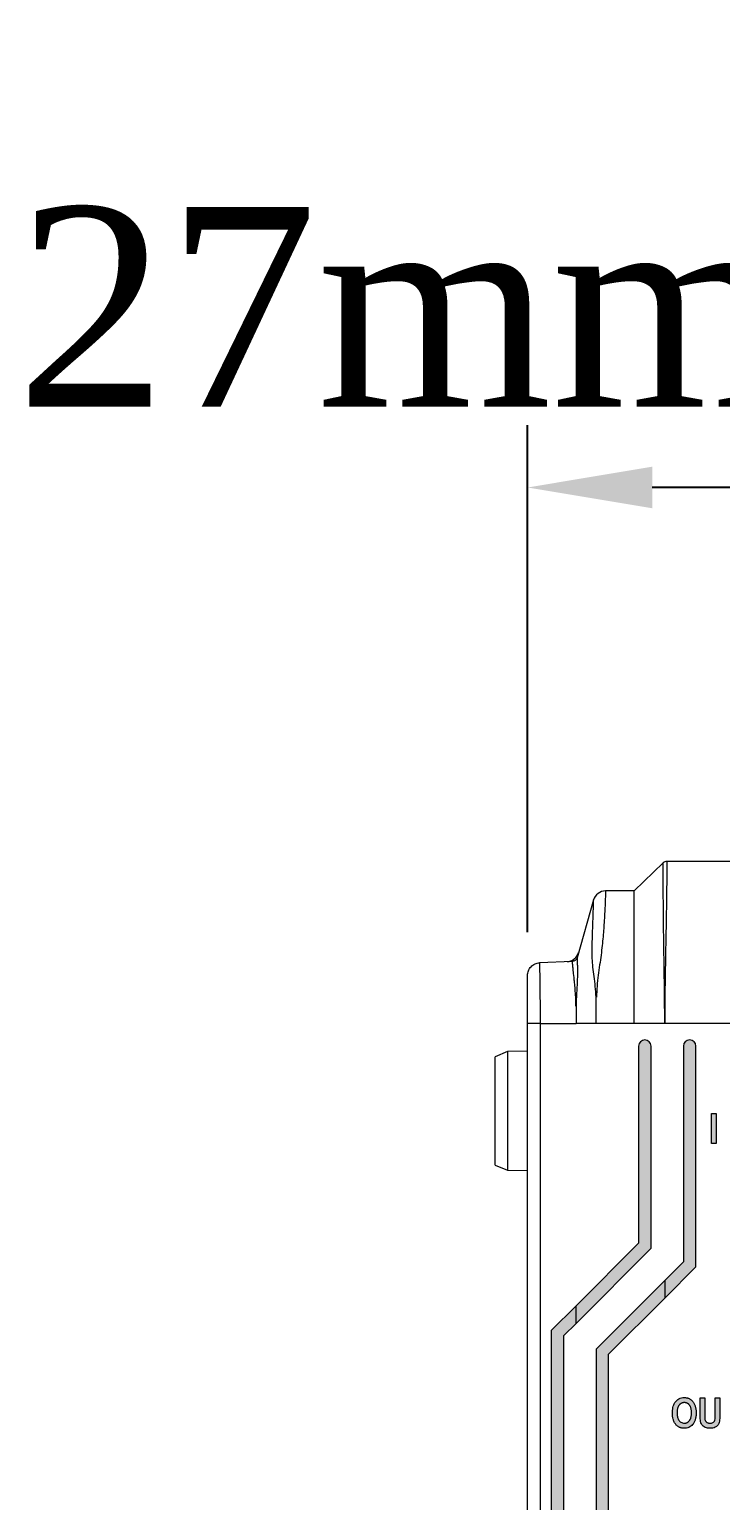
# Model space of a CAD drawing. Extents: x 222 to 1672, y 144 to 807.
# Drawn here: x 427 to 454.7, y 457.5 to 516.4 of the extents above; entities that cross this region are included whole.
import ezdxf

# ---------------------------------------------------------------- set-up
doc = ezdxf.new("R2010")
doc.units = 0
doc.header["$LTSCALE"] = 2
doc.header["$MEASUREMENT"] = 0
doc.layers.get('0').update_dxf_attribs({"linetype": 'CONTINUOUS'})
doc.layers.get('DEFPOINTS').update_dxf_attribs({"linetype": 'CONTINUOUS'})
doc.layers.add('DIM', color=7, linetype='CONTINUOUS')
doc.styles.get("Standard").update_dxf_attribs({"font": 'TIMES.TTF'})
doc.dimstyles.new('ISO-25', dxfattribs={"dimscale": 2, "dimtxt": 4, "dimasz": 2.5, "dimexe": 1.25, "dimexo": 0.625, "dimtad": 0, "dimdec": 4, "dimdsep": 46, "dimtxsty": 'Standard', "dimcen": 2.5, "dimadec": 0, "dimazin": 0, "dimtfac": 1, "dimtdec": 4, "dimtmove": 0, "dimatfit": 3, "dimfxl": 0, "dimtolj": 1, "dimtzin": 0, "dimarcsym": 0})

# ---------------------------------------------------------------- blocks, each defined once
blk = doc.blocks.new('*D158')
at = {"color": 0, "lineweight": -2}
for p, q in [((446.963, 480.242), (446.963, 500.563)), ((473.963, 480.242), (473.963, 500.563)), ((468.963, 498.063), (451.963, 498.063))]:
    blk.add_line(p, q, dxfattribs=at)
at = {"color": 0}
for points in [[(451.963, 498.897), (451.963, 497.23), (446.963, 498.063)], [(468.963, 497.23), (468.963, 498.897), (473.963, 498.063)]]:
    blk.add_solid(points, dxfattribs=at)
at = {"layer": 'DEFPOINTS', "color": 0}
for p in [(446.963, 498.063), (446.963, 478.992), (473.963, 478.992)]:
    blk.add_point(p, dxfattribs=at)
at = {"color": 0, "lineweight": 5, "insert": (460.463, 504.49), "char_height": 8, "attachment_point": 5}
blk.add_mtext('\\A1;27mm [1.06"]', dxfattribs=at)

msp = doc.modelspace()

# ---------------------------------------------------------------- hatches: boundary and pattern name
at = {"layer": 'DIM', "lineweight": 5}
h = msp.add_hatch(color=256, dxfattribs=at)
edge = h.paths.add_edge_path(flags=0)
edge.add_line((451.91272, 467.57331), (451.91272, 475.67686))
edge.add_arc((451.66272, 475.67686), 0.25, 0, 180)
edge.add_line((451.41272, 475.67686), (451.41272, 467.78042))
edge.add_line((451.41272, 467.78042), (448.90462, 465.27231))
edge.add_line((448.90462, 465.27231), (448.90462, 464.56521))
edge.add_line((448.90462, 464.56521), (451.91272, 467.57331))
h = msp.add_hatch(color=256, dxfattribs=at)
edge = h.paths.add_edge_path(flags=0)
edge.add_line((453.71272, 466.82772), (453.71272, 475.67686))
edge.add_arc((453.46272, 475.67686), 0.25, 0, 180)
edge.add_line((453.21272, 475.67686), (453.21272, 467.03483))
edge.add_line((453.21272, 467.03483), (452.46272, 466.28483))
edge.add_line((452.46272, 466.28483), (452.46272, 465.57772))
edge.add_line((452.46272, 465.57772), (453.71272, 466.82772))
for points in [[(454.53265, 472.97686), (454.34564, 472.97686), (454.34564, 471.77686), (454.53265, 471.77686)], [(450.21272, 393.826), (450.21272, 463.32772), (452.46272, 465.57772), (452.46272, 466.28483), (449.71272, 463.53483), (449.71272, 393.61889), (452.46272, 390.86889), (452.46272, 391.576)], [(448.41272, 393.08042), (448.41272, 464.07331), (448.90462, 464.56521), (448.90462, 465.27231), (447.91272, 464.28042), (447.91272, 392.87331), (448.90462, 391.88141), (448.90462, 392.58852)]]:
    msp.add_hatch(color=256, dxfattribs=at).paths.add_polyline_path(points, flags=0)
h = msp.add_hatch(color=256, dxfattribs=at)
edge = h.paths.add_edge_path(flags=0)
edge.add_spline(control_points=[(453.72226, 460.97686), (453.72196, 461.00082), (453.72138, 461.04738), (453.71475, 461.11503), (453.70488, 461.1786), (453.69017, 461.23784), (453.67184, 461.29308), (453.64884, 461.34383), (453.62204, 461.39062), (453.59078, 461.43261), (453.55653, 461.47017), (453.51953, 461.50282), (453.4801, 461.53054), (453.43824, 461.55338), (453.39384, 461.57104), (453.34698, 461.58334), (453.29777, 461.59119), (453.26409, 461.59202), (453.24693, 461.59245)], knot_values=[0, 0, 0, 0, 0.16413341, 0.31887244, 0.46535382, 0.60456446, 0.73665105, 0.86360149, 0.98570802, 1.10540048, 1.22153028, 1.33344552, 1.44284486, 1.55110726, 1.65944821, 1.76940037, 1.8825143, 2, 2, 2, 2], weights=[1, 1, 1, 1, 1, 1, 1, 1, 1, 1, 1, 1, 1, 1, 1, 1, 1, 1, 1], degree=3, periodic=0)
edge.add_spline(control_points=[(453.24693, 461.59245), (453.17252, 461.5914), (453.09784, 461.57827), (452.9671, 461.51019), (452.91371, 461.4559), (452.8349, 461.33051), (452.80728, 461.26044), (452.77724, 461.11672), (452.77236, 461.04343), (452.77161, 460.96956)], knot_values=[0, 0, 0, 0, 0.5, 0.5, 1, 1, 1.5, 1.5, 2, 2, 2, 2], weights=[1, 1, 1, 1, 1, 1, 1, 1, 1, 1], degree=3, periodic=0)
edge.add_spline(control_points=[(452.77161, 460.96956), (452.77298, 460.88739), (452.77978, 460.80462), (452.8121, 460.68671), (452.82632, 460.64844), (452.86311, 460.57451), (452.88655, 460.54082), (452.91187, 460.50836)], knot_values=[0, 0, 0, 0, 1, 1, 1.5, 1.5, 2, 2, 2, 2], weights=[1, 1, 1, 1, 1, 1, 1, 1], degree=3, periodic=0)
edge.add_spline(control_points=[(452.91187, 460.50836), (452.9223, 460.49654), (452.94287, 460.47322), (452.9785, 460.44356), (453.01633, 460.41795), (453.05713, 460.39711), (453.10078, 460.38095), (453.1473, 460.36972), (453.19654, 460.36231), (453.23035, 460.36163), (453.24767, 460.36128)], knot_values=[0, 0, 0, 0, 0.24894178, 0.491279, 0.73095165, 0.97041785, 1.2141796, 1.46549759, 1.72625883, 2, 2, 2, 2], weights=[1, 1, 1, 1, 1, 1, 1, 1, 1, 1, 1], degree=3, periodic=0)
edge.add_spline(control_points=[(453.24767, 460.36128), (453.3111, 460.3631), (453.3748, 460.37174), (453.46159, 460.40882), (453.48863, 460.42474), (453.53921, 460.46316), (453.56107, 460.48605), (453.582, 460.50982)], knot_values=[0, 0, 0, 0, 1, 1, 1.5, 1.5, 2, 2, 2, 2], weights=[1, 1, 1, 1, 1, 1, 1, 1], degree=3, periodic=0)
edge.add_spline(control_points=[(453.582, 460.50982), (453.5933, 460.52427), (453.61611, 460.55345), (453.64442, 460.60219), (453.66858, 460.65472), (453.68832, 460.71132), (453.7036, 460.77195), (453.71441, 460.83669), (453.72108, 460.90546), (453.72186, 460.95266), (453.72226, 460.97686)], knot_values=[0, 0, 0, 0, 0.2210083, 0.44611178, 0.67778611, 0.91738028, 1.16782636, 1.43091496, 1.7081919, 2, 2, 2, 2], weights=[1, 1, 1, 1, 1, 1, 1, 1, 1, 1, 1], degree=3, periodic=0)
edge = h.paths.add_edge_path(flags=0)
edge.add_spline(control_points=[(453.53525, 460.98173), (453.53505, 460.9646), (453.53468, 460.93141), (453.53065, 460.88337), (453.52454, 460.83867), (453.51551, 460.79741), (453.50421, 460.75955), (453.49026, 460.72511), (453.47387, 460.69398), (453.45436, 460.6667), (453.43342, 460.64246), (453.41103, 460.6214), (453.3871, 460.6037), (453.36205, 460.58894), (453.33542, 460.57768), (453.30756, 460.56958), (453.27826, 460.56494), (453.25831, 460.56423), (453.24815, 460.56387)], knot_values=[0, 0, 0, 0, 0.18042008, 0.3493764, 0.50738154, 0.65526986, 0.79372618, 0.92294153, 1.04608772, 1.16324954, 1.27534986, 1.38300434, 1.48626926, 1.58816646, 1.68851363, 1.78996524, 1.89297865, 2, 2, 2, 2], weights=[1, 1, 1, 1, 1, 1, 1, 1, 1, 1, 1, 1, 1, 1, 1, 1, 1, 1, 1], degree=3, periodic=0)
edge.add_spline(control_points=[(453.24815, 460.56387), (453.20028, 460.56543), (453.15303, 460.57669), (453.07276, 460.62794), (453.04008, 460.66403), (452.99261, 460.7458), (452.97875, 460.79206), (452.96159, 460.88364), (452.95918, 460.93046), (452.95862, 460.97759)], knot_values=[0, 0, 0, 0, 0.5, 0.5, 1, 1, 1.5, 1.5, 2, 2, 2, 2], weights=[1, 1, 1, 1, 1, 1, 1, 1, 1, 1], degree=3, periodic=0)
edge.add_spline(control_points=[(452.95862, 460.97759), (452.95881, 460.99465), (452.95918, 461.02759), (452.9632, 461.07523), (452.96939, 461.11941), (452.97812, 461.1602), (452.98917, 461.1977), (453.00312, 461.23167), (453.01927, 461.26242), (453.03853, 461.2893), (453.05949, 461.31298), (453.08198, 461.33361), (453.10599, 461.35105), (453.13149, 461.36528), (453.15853, 461.3764), (453.18712, 461.38398), (453.21712, 461.38921), (453.23766, 461.38963), (453.24815, 461.38985)], knot_values=[0, 0, 0, 0, 0.18005337, 0.34776011, 0.50449747, 0.6509304, 0.78787401, 0.91664696, 1.03821184, 1.1537974, 1.2649138, 1.37169744, 1.47542725, 1.57749699, 1.67936859, 1.78333894, 1.88930759, 2, 2, 2, 2], weights=[1, 1, 1, 1, 1, 1, 1, 1, 1, 1, 1, 1, 1, 1, 1, 1, 1, 1, 1], degree=3, periodic=0)
edge.add_spline(control_points=[(453.24815, 461.38985), (453.25864, 461.38963), (453.27918, 461.3892), (453.30913, 461.38404), (453.33753, 461.37627), (453.36459, 461.36566), (453.38975, 461.35124), (453.41361, 461.33413), (453.43582, 461.31369), (453.4566, 461.29036), (453.47525, 461.26348), (453.49151, 461.23327), (453.50515, 461.19952), (453.5163, 461.16251), (453.52462, 461.12206), (453.53104, 461.07834), (453.53457, 461.03114), (453.53502, 460.99854), (453.53525, 460.98173)], knot_values=[0, 0, 0, 0, 0.11168265, 0.21859928, 0.32266579, 0.42512439, 0.5273528, 0.63080301, 0.73732016, 0.84820976, 0.96312701, 1.08501783, 1.21301442, 1.35035512, 1.49622576, 1.65265339, 1.82092963, 2, 2, 2, 2], weights=[1, 1, 1, 1, 1, 1, 1, 1, 1, 1, 1, 1, 1, 1, 1, 1, 1, 1, 1], degree=3, periodic=0)
h = msp.add_hatch(color=256, dxfattribs=at)
edge = h.paths.add_edge_path(flags=0)
edge.add_spline(control_points=[(454.28257, 460.56387), (454.26857, 460.56434), (454.24177, 460.56523), (454.20361, 460.57333), (454.1697, 460.58697), (454.14031, 460.60624), (454.11547, 460.63037), (454.09619, 460.65958), (454.08109, 460.69291), (454.07586, 460.71731), (454.07315, 460.72995)], knot_values=[0, 0, 0, 0, 0.28536932, 0.54614202, 0.79119734, 1.02678438, 1.25861183, 1.49235889, 1.73696631, 2, 2, 2, 2], weights=[1, 1, 1, 1, 1, 1, 1, 1, 1, 1, 1], degree=3, periodic=0)
edge.add_spline(control_points=[(454.07315, 460.72995), (454.07245, 460.73432), (454.07087, 460.74409), (454.06968, 460.76055), (454.06812, 460.78017), (454.06688, 460.80323), (454.06637, 460.82954), (454.06542, 460.85916), (454.0654, 460.89204), (454.06521, 460.91509), (454.06512, 460.92719)], knot_values=[0, 0, 0, 0, 0.13457296, 0.30040139, 0.50062852, 0.73268359, 1.00149061, 1.29986978, 1.63267902, 2, 2, 2, 2], weights=[1, 1, 1, 1, 1, 1, 1, 1, 1, 1, 1], degree=3, periodic=0)
edge.add_line((454.06512, 460.92719), (454.06512, 461.57686))
edge.add_line((454.06512, 461.57686), (453.8781, 461.57686))
edge.add_line((453.8781, 461.57686), (453.8781, 460.93936))
edge.add_spline(control_points=[(453.8781, 460.93936), (453.87868, 460.87039), (453.88, 460.80147), (453.89191, 460.66443), (453.90267, 460.59419), (453.96713, 460.47206), (454.02119, 460.42212), (454.14829, 460.36834), (454.21838, 460.3625), (454.28744, 460.36128)], knot_values=[0, 0, 0, 0, 0.5, 0.5, 1, 1, 1.5, 1.5, 2, 2, 2, 2], weights=[1, 1, 1, 1, 1, 1, 1, 1, 1, 1], degree=3, periodic=0)
edge.add_spline(control_points=[(454.28744, 460.36128), (454.35682, 460.36216), (454.42687, 460.37193), (454.55061, 460.43454), (454.60176, 460.48603), (454.65739, 460.61338), (454.66186, 460.68096), (454.67169, 460.81458), (454.67255, 460.88182), (454.67291, 460.9491)], knot_values=[0, 0, 0, 0, 0.5, 0.5, 1, 1, 1.5, 1.5, 2, 2, 2, 2], weights=[1, 1, 1, 1, 1, 1, 1, 1, 1, 1], degree=3, periodic=0)
edge.add_line((454.67291, 460.9491), (454.67291, 461.57686))
edge.add_line((454.67291, 461.57686), (454.4859, 461.57686))
edge.add_line((454.4859, 461.57686), (454.4859, 460.91331))
edge.add_spline(control_points=[(454.4859, 460.91331), (454.48576, 460.87409), (454.48549, 460.83486), (454.48137, 460.75669), (454.48038, 460.71692), (454.45654, 460.6417), (454.43017, 460.60896), (454.36183, 460.57041), (454.32179, 460.56511), (454.28257, 460.56387)], knot_values=[0, 0, 0, 0, 0.5, 0.5, 1, 1, 1.5, 1.5, 2, 2, 2, 2], weights=[1, 1, 1, 1, 1, 1, 1, 1, 1, 1], degree=3, periodic=0)

# ---------------------------------------------------------------- linework, layer by layer
at = {"linetype": 'Continuous', "lineweight": 5}
for p, q in [((452.4046, 483.02073), (451.23894, 481.89507)), ((468.38192, 483.07686), (452.54353, 483.07686)), ((451.23894, 481.89507), (450.0895, 481.89507)), ((449.60887, 481.53289), (448.94431, 479.21528)), ((448.98026, 479.34843), (449.00383, 479.41334)), ((448.76078, 479.0706), (447.44091, 479.01298)), ((449.72836, 477.63584), (449.71272, 477.63575)), ((448.90462, 477.27749), (448.90122, 477.27747)), ((447.46272, 476.57686), (446.96272, 476.57686)), ((446.96272, 380.57686), (446.96272, 476.57686)), ((447.46272, 476.57686), (447.46272, 380.57686)), ((447.46272, 476.57686), (448.90462, 476.57686)), ((449.71272, 476.57686), (448.90462, 476.57686)), ((451.23894, 476.57686), (449.71272, 476.57686)), ((452.46272, 476.57686), (451.23894, 476.57686)), ((468.46272, 476.57686), (452.46272, 476.57686)), ((446.16265, 475.45417), (445.66272, 475.24544)), ((445.66272, 470.90828), (445.66272, 475.24544)), ((446.96272, 475.46813), (446.16265, 475.45417)), ((446.16265, 475.45417), (446.16265, 470.69955)), ((451.41272, 475.67686), (451.41272, 467.78042)), ((451.91272, 467.57331), (451.91272, 475.67686)), ((453.21272, 475.67686), (453.21272, 467.03483)), ((453.71272, 466.82773), (453.71272, 475.67686)), ((454.34564, 472.97686), (454.53265, 472.97686)), ((454.34564, 471.77686), (454.34564, 472.97686)), ((454.53265, 472.97686), (454.53265, 471.77686)), ((454.53265, 471.77686), (454.34564, 471.77686)), ((445.66272, 470.90828), (446.16265, 470.69955)), ((446.16265, 470.69955), (446.96272, 470.68559)), ((451.41272, 467.78042), (448.90462, 465.27231)), ((448.90462, 464.56521), (451.91272, 467.57331)), ((453.21272, 467.03483), (452.46272, 466.28483)), ((452.46272, 465.57772), (453.71272, 466.82773)), ((452.46272, 466.28483), (449.71272, 463.53483)), ((452.46272, 466.28483), (452.46272, 465.57772)), ((448.90462, 465.27231), (447.91272, 464.28042)), ((448.90462, 464.56521), (448.90462, 465.27231)), ((450.21272, 463.32773), (452.46272, 465.57772)), ((447.91272, 464.28042), (447.91272, 392.87331)), ((448.41272, 464.07331), (448.90462, 464.56521)), ((448.41272, 393.08041), (448.41272, 464.07331)), ((449.71272, 463.53483), (449.71272, 393.61889)), ((450.21272, 393.826), (450.21272, 463.32773)), ((453.8781, 461.57686), (454.06512, 461.57686)), ((453.8781, 460.93936), (453.8781, 461.57686)), ((454.06512, 461.57686), (454.06512, 460.92719)), ((454.4859, 461.57686), (454.67291, 461.57686)), ((454.4859, 460.91331), (454.4859, 461.57686)), ((454.67291, 461.57686), (454.67291, 460.9491))]:
    msp.add_line(p, q, dxfattribs=at)
for centre, radius, start, end in [((448.5232, 479.55116), 0.5, 283.7086267, 310.6212313), ((451.66272, 475.67686), 0.25, 0, 180), ((453.46272, 475.67686), 0.25, 0, 180)]:
    msp.add_arc(centre, radius, start, end, dxfattribs=at)
for points, knots in [([(452.46272, 476.57686), (452.46256, 476.69591), (452.46222, 476.94393), (452.45975, 477.33111), (452.45586, 477.7489), (452.45041, 478.19829), (452.44315, 478.68965), (452.43491, 479.21298), (452.42621, 479.74382), (452.41843, 480.26765), (452.41119, 480.9547), (452.40506, 481.72647), (452.40453, 482.29507), (452.40498, 482.6475), (452.40398, 482.83748), (452.40344, 482.95337), (452.40364, 483.01039), (452.40428, 483.01728), (452.4046, 483.02073)], [0, 0, 0, 0, 0.03741027, 0.07794286, 0.12173109, 0.16895665, 0.21986766, 0.27781827, 0.33693755, 0.39346794, 0.4541174, 0.57849892, 0.69386457, 0.74771784, 0.83240558, 0.88820219, 0.94407441, 1, 1, 1, 1]), ([(452.54353, 483.07686), (452.54353, 483.07586), (452.54353, 483.07396), (452.54357, 483.05909), (452.54364, 483.0383), (452.54373, 483.01306), (452.54384, 482.98545), (452.54398, 482.95714), (452.54414, 482.92957), (452.54476, 482.85393), (452.54557, 482.70792), (452.5435, 482.38301), (452.53799, 481.94283), (452.53078, 481.36834), (452.51886, 480.65738), (452.50254, 479.76266), (452.48445, 478.80027), (452.47079, 477.96018), (452.46411, 477.26202), (452.46318, 476.80191), (452.46272, 476.57686)], [0, 0, 0, 0, 0.03144158, 0.05940742, 0.08419175, 0.10604552, 0.12518096, 0.14177595, 0.15597796, 0.16790774, 0.24772008, 0.3073467, 0.40132753, 0.48070435, 0.54862293, 0.66531853, 0.78162584, 0.85635752, 0.92974339, 1, 1, 1, 1]), ([(450.0895, 481.89507), (449.98187, 481.89507), (449.87455, 481.85916), (449.70264, 481.72962), (449.63853, 481.63635), (449.60887, 481.53289)], [0, 0, 0, 0, 0.5, 0.5, 1, 1, 1, 1]), ([(450.0895, 481.89507), (450.0895, 481.89507), (450.08874, 481.86831), (450.08546, 481.76394), (450.08292, 481.68674), (450.07521, 481.48286), (450.07008, 481.35453), (450.05624, 481.05551), (450.04755, 480.88486), (450.02394, 480.50173), (450.0089, 480.28688), (449.96866, 479.82876), (449.94333, 479.58502), (449.87604, 479.06915), (449.83125, 478.79566), (449.77535, 478.37214), (449.75918, 478.22833), (449.73601, 477.93494), (449.72756, 477.78617), (449.72836, 477.63584)], [0, 0, 0, 0, 0.125, 0.125, 0.25, 0.25, 0.375, 0.375, 0.5, 0.5, 0.625, 0.625, 0.75, 0.75, 0.875, 0.875, 0.9375, 0.9375, 1, 1, 1, 1]), ([(451.23894, 479.23597), (451.23894, 479.63789), (451.23894, 480.00923), (451.23894, 480.66557), (451.23894, 480.95051), (451.23894, 481.41462), (451.23894, 481.59374), (451.23894, 481.83397), (451.23894, 481.89507), (451.23894, 481.89507)], [0, 0, 0, 0, 0.25, 0.25, 0.5, 0.5, 0.75, 0.75, 1, 1, 1, 1]), ([(449.71272, 477.6357), (449.70027, 477.77883), (449.69114, 477.92096), (449.66435, 478.19934), (449.64769, 478.33424), (449.61294, 478.59415), (449.59518, 478.71905), (449.56864, 478.96184), (449.56009, 479.07937), (449.54692, 479.42108), (449.5518, 479.63758), (449.56282, 480.04788), (449.57001, 480.24205), (449.58216, 480.59297), (449.58738, 480.75064), (449.59585, 481.02728), (449.59919, 481.14661), (449.60434, 481.3372), (449.60609, 481.40964), (449.60833, 481.50763), (449.60887, 481.53289), (449.60887, 481.53289)], [0, 0, 0, 0, 0.0625, 0.0625, 0.125, 0.125, 0.1875, 0.1875, 0.25, 0.25, 0.375, 0.375, 0.5, 0.5, 0.625, 0.625, 0.75, 0.75, 0.875, 0.875, 1, 1, 1, 1]), ([(448.54501, 479.06118), (448.6423, 479.06543), (448.74833, 479.10149), (448.91717, 479.2346), (448.97699, 479.32928), (449.00383, 479.42289)], [0, 0, 0, 0, 0.5, 0.5, 1, 1, 1, 1]), ([(446.96272, 478.51345), (446.96272, 478.57108), (446.97298, 478.63299), (447.01918, 478.75306), (447.05527, 478.81087), (447.14781, 478.90754), (447.204, 478.94611), (447.32193, 478.99751), (447.38334, 479.01046), (447.44091, 479.01297)], [0, 0, 0, 0, 0.25, 0.25, 0.5, 0.5, 0.75, 0.75, 1, 1, 1, 1]), ([(447.44091, 479.01297), (447.44091, 479.01297), (447.44112, 479.00087), (447.44226, 478.92883), (447.44316, 478.87147), (447.4458, 478.69559), (447.44691, 478.62136), (447.45, 478.41397), (447.45208, 478.27941), (447.45587, 477.99665), (447.4572, 477.89058), (447.45951, 477.65642), (447.46048, 477.52769), (447.46247, 477.13367), (447.46272, 476.85379), (447.46272, 476.57686)], [0, 0, 0, 0, 0.25, 0.25, 0.5, 0.5, 0.625, 0.625, 0.75, 0.75, 0.8125, 0.8125, 0.875, 0.875, 1, 1, 1, 1]), ([(448.94431, 479.21528), (448.93284, 479.1753), (448.90854, 479.1391), (448.84321, 479.08759), (448.80233, 479.07242), (448.76078, 479.0706)], [0, 0, 0, 0, 0.5, 0.5, 1, 1, 1, 1]), ([(448.90122, 477.27747), (448.90072, 477.40007), (448.89846, 477.52017), (448.88578, 477.74778), (448.87929, 477.85542), (448.86357, 478.04938), (448.85441, 478.13785), (448.83851, 478.29378), (448.83129, 478.36138), (448.81224, 478.54163), (448.80261, 478.6305), (448.78832, 478.77243), (448.78321, 478.82615), (448.77069, 478.95631), (448.7668, 479.00237), (448.76156, 479.06023), (448.76078, 479.0706), (448.76078, 479.0706)], [0, 0, 0, 0, 0.0625, 0.0625, 0.125, 0.125, 0.1875, 0.1875, 0.25, 0.25, 0.375, 0.375, 0.5, 0.5, 0.75, 0.75, 1, 1, 1, 1]), ([(448.94431, 479.21528), (448.94431, 479.21528), (448.94487, 479.20357), (448.94834, 479.13777), (448.95101, 479.08543), (448.95695, 478.93633), (448.95905, 478.87467), (448.96141, 478.75264), (448.96215, 478.70694), (448.96262, 478.60182), (448.96216, 478.54186), (448.95908, 478.40654), (448.95646, 478.33117), (448.94813, 478.16139), (448.94281, 478.06695), (448.93, 477.8646), (448.92196, 477.75508), (448.91307, 477.52308), (448.90795, 477.39976), (448.90462, 477.2775)], [0, 0, 0, 0, 0.25, 0.25, 0.5, 0.5, 0.625, 0.625, 0.6875, 0.6875, 0.75, 0.75, 0.8125, 0.8125, 0.875, 0.875, 0.9375, 0.9375, 1, 1, 1, 1]), ([(451.23894, 476.57686), (451.23894, 477.04096), (451.23894, 477.50503), (451.23894, 478.4016), (451.23894, 478.83404), (451.23894, 479.23597)], [0, 0, 0, 0, 0.5, 0.5, 1, 1, 1, 1]), ([(446.96272, 476.57686), (446.96272, 476.69889), (446.96272, 476.82064), (446.96272, 477.06299), (446.96272, 477.18321), (446.96272, 477.4123), (446.96272, 477.52206), (446.96272, 477.70979), (446.96272, 477.78995), (446.96272, 477.92448), (446.96272, 477.98082), (446.96272, 478.07759), (446.96272, 478.11845), (446.96272, 478.22641), (446.96272, 478.27893), (446.96272, 478.40513), (446.96272, 478.44891), (446.96272, 478.50378), (446.96272, 478.51345), (446.96272, 478.51345)], [0, 0, 0, 0, 0.0625, 0.0625, 0.125, 0.125, 0.1875, 0.1875, 0.25, 0.25, 0.3125, 0.3125, 0.375, 0.375, 0.5, 0.5, 0.75, 0.75, 1, 1, 1, 1]), ([(449.71272, 476.57686), (449.71272, 476.7509), (449.71272, 477.09896), (449.71272, 477.45086), (449.71272, 477.6286), (449.71272, 477.6357)], [0.872398729, 0.872398729, 0.872398729, 0.872398729, 0.934898729, 0.997398729, 1, 1, 1, 1]), ([(448.90462, 477.2775), (448.90462, 477.18355), (448.90462, 476.95075), (448.90462, 476.71559), (448.90462, 476.57686)], [0.894121608, 0.894121608, 0.894121608, 0.894121608, 0.9375, 1, 1, 1, 1]), ([(452.77161, 460.96956), (452.77236, 461.04343), (452.77724, 461.11672), (452.80728, 461.26044), (452.8349, 461.33051), (452.91371, 461.4559), (452.9671, 461.51019), (453.09784, 461.57827), (453.17252, 461.5914), (453.24693, 461.59245)], [0, 0, 0, 0, 0.25, 0.25, 0.5, 0.5, 0.75, 0.75, 1, 1, 1, 1]), ([(453.24815, 461.38985), (453.23766, 461.38963), (453.21712, 461.38921), (453.18712, 461.38398), (453.15853, 461.3764), (453.13149, 461.36528), (453.10599, 461.35105), (453.08198, 461.33361), (453.05949, 461.31298), (453.03853, 461.2893), (453.01927, 461.26242), (453.00312, 461.23167), (452.98917, 461.1977), (452.97812, 461.1602), (452.96939, 461.11941), (452.9632, 461.07523), (452.95918, 461.02759), (452.95881, 460.99465), (452.95862, 460.97759)], [0, 0, 0, 0, 0.055346206, 0.108330531, 0.160315706, 0.211251505, 0.262286374, 0.314151278, 0.367543101, 0.423101299, 0.480894081, 0.541676519, 0.606062997, 0.674534801, 0.747751263, 0.826119945, 0.909973317, 1, 1, 1, 1]), ([(453.24693, 461.59245), (453.26409, 461.59202), (453.29777, 461.59119), (453.34698, 461.58334), (453.39384, 461.57104), (453.43824, 461.55338), (453.4801, 461.53054), (453.51953, 461.50282), (453.55653, 461.47017), (453.59078, 461.43261), (453.62204, 461.39062), (453.64884, 461.34383), (453.67184, 461.29308), (453.69017, 461.23784), (453.70488, 461.1786), (453.71475, 461.11503), (453.72138, 461.04738), (453.72196, 461.00082), (453.72226, 460.97686)], [0, 0, 0, 0, 0.058742849, 0.115299817, 0.170275894, 0.224446368, 0.278577569, 0.33327724, 0.389234862, 0.447299758, 0.507145991, 0.568199253, 0.631674473, 0.697717772, 0.767323091, 0.84056378, 0.917933293, 1, 1, 1, 1]), ([(453.53525, 460.98173), (453.53502, 460.99854), (453.53457, 461.03114), (453.53104, 461.07834), (453.52462, 461.12206), (453.5163, 461.16251), (453.50515, 461.19952), (453.49151, 461.23327), (453.47525, 461.26348), (453.4566, 461.29036), (453.43582, 461.31369), (453.41361, 461.33413), (453.38975, 461.35124), (453.36459, 461.36566), (453.33753, 461.37627), (453.30913, 461.38404), (453.27918, 461.3892), (453.25864, 461.38963), (453.24815, 461.38985)], [0, 0, 0, 0, 0.08953519, 0.1736733, 0.25188712, 0.32482244, 0.39349279, 0.45749108, 0.5184365, 0.57589512, 0.63133992, 0.6845985, 0.7363236, 0.7874378, 0.8386671, 0.89070036, 0.94415868, 1, 1, 1, 1]), ([(452.91187, 460.50836), (452.88655, 460.54082), (452.86311, 460.57451), (452.82632, 460.64844), (452.8121, 460.68671), (452.77978, 460.80462), (452.77298, 460.88739), (452.77161, 460.96956)], [0, 0, 0, 0, 0.25, 0.25, 0.5, 0.5, 1, 1, 1, 1]), ([(453.24767, 460.36128), (453.23035, 460.36163), (453.19654, 460.36231), (453.1473, 460.36972), (453.10078, 460.38095), (453.05713, 460.39711), (453.01633, 460.41795), (452.9785, 460.44356), (452.94287, 460.47322), (452.9223, 460.49654), (452.91187, 460.50836)], [0, 0, 0, 0, 0.136870585, 0.267251204, 0.3929102, 0.514791077, 0.634524173, 0.754360499, 0.875529112, 1, 1, 1, 1]), ([(452.95862, 460.97759), (452.95918, 460.93046), (452.96159, 460.88364), (452.97875, 460.79206), (452.99261, 460.7458), (453.04008, 460.66403), (453.07276, 460.62794), (453.15303, 460.57669), (453.20028, 460.56543), (453.24815, 460.56387)], [0, 0, 0, 0, 0.25, 0.25, 0.5, 0.5, 0.75, 0.75, 1, 1, 1, 1]), ([(453.582, 460.50982), (453.56107, 460.48605), (453.53921, 460.46316), (453.48863, 460.42474), (453.46159, 460.40882), (453.3748, 460.37174), (453.3111, 460.3631), (453.24767, 460.36128)], [0, 0, 0, 0, 0.25, 0.25, 0.5, 0.5, 1, 1, 1, 1]), ([(453.24815, 460.56387), (453.25831, 460.56423), (453.27826, 460.56494), (453.30756, 460.56958), (453.33542, 460.57768), (453.36205, 460.58894), (453.3871, 460.6037), (453.41103, 460.6214), (453.43342, 460.64246), (453.45436, 460.6667), (453.47387, 460.69398), (453.49026, 460.72511), (453.50421, 460.75955), (453.51551, 460.79741), (453.52454, 460.83867), (453.53065, 460.88337), (453.53468, 460.93141), (453.53505, 460.9646), (453.53525, 460.98173)], [0, 0, 0, 0, 0.05351068, 0.10501738, 0.15574318, 0.20591677, 0.25686537, 0.30849783, 0.36232507, 0.41837523, 0.47695614, 0.53852923, 0.60313691, 0.67236507, 0.74630923, 0.8253118, 0.90978996, 1, 1, 1, 1]), ([(453.72226, 460.97686), (453.72186, 460.95266), (453.72108, 460.90546), (453.71441, 460.83669), (453.7036, 460.77195), (453.68832, 460.71132), (453.66858, 460.65472), (453.64442, 460.60219), (453.61611, 460.55345), (453.5933, 460.52427), (453.582, 460.50982)], [0, 0, 0, 0, 0.14590405, 0.28454252, 0.41608682, 0.54130986, 0.66110695, 0.77694411, 0.88949585, 1, 1, 1, 1]), ([(454.28744, 460.36128), (454.21838, 460.3625), (454.14829, 460.36834), (454.02119, 460.42212), (453.96713, 460.47206), (453.90267, 460.59419), (453.89191, 460.66443), (453.88, 460.80147), (453.87868, 460.87039), (453.8781, 460.93936)], [0, 0, 0, 0, 0.25, 0.25, 0.5, 0.5, 0.75, 0.75, 1, 1, 1, 1]), ([(454.06512, 460.92719), (454.06521, 460.91509), (454.0654, 460.89204), (454.06542, 460.85916), (454.06637, 460.82954), (454.06688, 460.80323), (454.06812, 460.78017), (454.06968, 460.76055), (454.07087, 460.74409), (454.07245, 460.73432), (454.07315, 460.72995)], [0, 0, 0, 0, 0.18366049, 0.35006511, 0.49925469, 0.63365821, 0.74968574, 0.8497993, 0.93271352, 1, 1, 1, 1]), ([(454.07315, 460.72995), (454.07586, 460.71731), (454.08109, 460.69291), (454.09619, 460.65958), (454.11547, 460.63037), (454.14031, 460.60624), (454.1697, 460.58697), (454.20361, 460.57333), (454.24177, 460.56523), (454.26857, 460.56434), (454.28257, 460.56387)], [0, 0, 0, 0, 0.13151684, 0.25382055, 0.37069408, 0.48660781, 0.60440133, 0.72692899, 0.85731534, 1, 1, 1, 1]), ([(454.28257, 460.56387), (454.32179, 460.56511), (454.36183, 460.57041), (454.43017, 460.60896), (454.45654, 460.6417), (454.48038, 460.71692), (454.48137, 460.75669), (454.48549, 460.83486), (454.48576, 460.87409), (454.4859, 460.91331)], [0, 0, 0, 0, 0.25, 0.25, 0.5, 0.5, 0.75, 0.75, 1, 1, 1, 1]), ([(454.67291, 460.9491), (454.67255, 460.88182), (454.67169, 460.81458), (454.66186, 460.68096), (454.65739, 460.61338), (454.60176, 460.48603), (454.55061, 460.43454), (454.42687, 460.37193), (454.35682, 460.36216), (454.28744, 460.36128)], [0, 0, 0, 0, 0.25, 0.25, 0.5, 0.5, 0.75, 0.75, 1, 1, 1, 1])]:
    msp.add_open_spline(points, degree=3, knots=knots, dxfattribs=at)
msp.add_open_spline([(452.54353, 483.07686), (452.49358, 483.07686), (452.44052, 483.05543), (452.4046, 483.02073)], degree=3, dxfattribs=at)
at = {"layer": 'DIM'}
msp.add_solid([(431.62606, 496.47213), (431.62606, 496.47213), (431.62606, 496.47213)], dxfattribs=at)

# ---------------------------------------------------------------- dimensions: what is measured, and where the dimension line sits
at = {"lineweight": 5}
dim = msp.add_linear_dim(base=(446.96271, 498.06324), p1=(473.96273, 478.99209), p2=(446.96271, 478.99209), dimstyle='ISO-25', override={"dimtad": 1, "dimpost": 'mm'}, dxfattribs=at)
dim.commit()
dim.dimension.update_dxf_attribs({"geometry": '*D158', "text_midpoint": (460.46272, 498.06324), "dimtype": 160})

doc.saveas('drawing.dxf')
